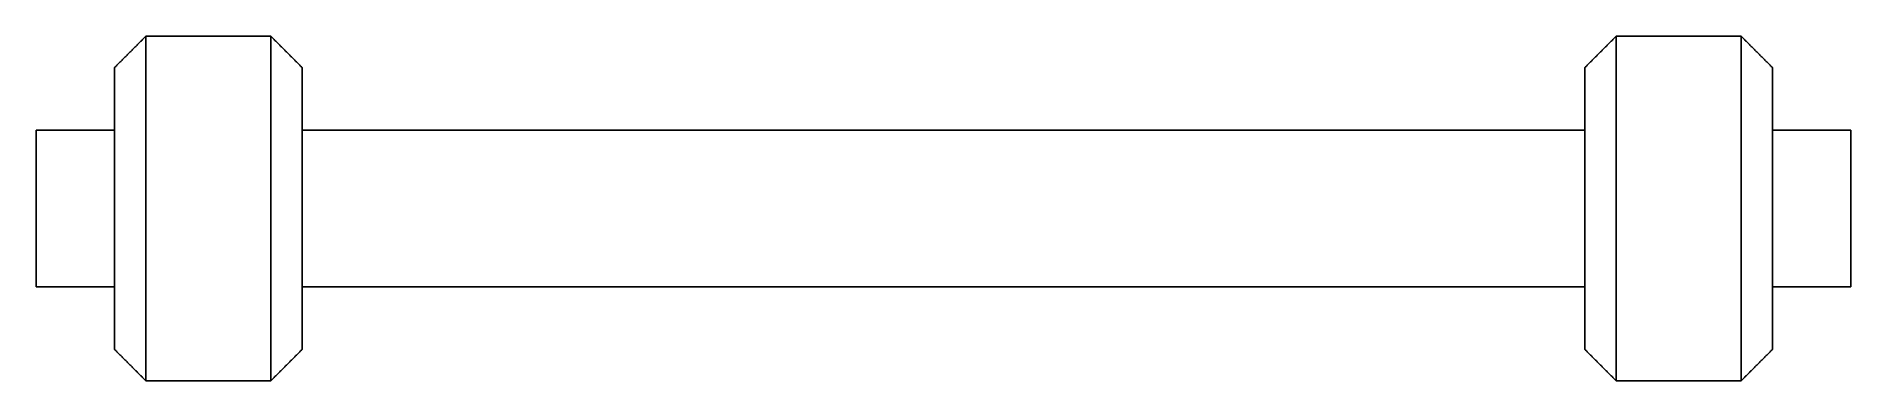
# Model space of a CAD drawing. Header units: metres. Extents: x -29 to 29, y -5.5 to 5.5.
import ezdxf

# ---------------------------------------------------------------- set-up
doc = ezdxf.new("R2010")
doc.units = ezdxf.units.M

msp = doc.modelspace()

# ---------------------------------------------------------------- linework, layer by layer
for points in [[(-26.5, 4.5), (-26.48, 4.52), (-26.46, 4.54), (-26.44, 4.56), (-26.42, 4.58), (-26.4, 4.6), (-26.38, 4.62), (-26.36, 4.64), (-26.34, 4.66), (-26.32, 4.68), (-26.3, 4.7), (-26.28, 4.72), (-26.26, 4.74), (-26.24, 4.76), (-26.22, 4.78), (-26.2, 4.8), (-26.18, 4.82), (-26.16, 4.84), (-26.14, 4.86), (-26.12, 4.88), (-26.1, 4.9), (-26.08, 4.92), (-26.06, 4.94), (-26.04, 4.96), (-26.02, 4.98), (-26, 5), (-25.98, 5.02), (-25.96, 5.04), (-25.94, 5.06), (-25.92, 5.08), (-25.9, 5.1), (-25.88, 5.12), (-25.86, 5.14), (-25.84, 5.16), (-25.82, 5.18), (-25.8, 5.2), (-25.78, 5.22), (-25.76, 5.24), (-25.74, 5.26), (-25.72, 5.28), (-25.7, 5.3), (-25.68, 5.32), (-25.66, 5.34), (-25.64, 5.36), (-25.62, 5.38), (-25.6, 5.4), (-25.58, 5.42), (-25.56, 5.44), (-25.54, 5.46), (-25.52, 5.48), (-25.5, 5.5)], [(-25.5, 0), (-25.5, 0.172), (-25.5, 0.345), (-25.5, 0.517), (-25.5, 0.689), (-25.5, 0.859), (-25.5, 1.029), (-25.5, 1.2), (-25.5, 1.366), (-25.5, 1.532), (-25.5, 1.698), (-25.5, 1.862), (-25.5, 2.022), (-25.5, 2.181), (-25.5, 2.341), (-25.5, 2.494), (-25.5, 2.645), (-25.5, 2.797), (-25.5, 2.946), (-25.5, 3.087), (-25.5, 3.228), (-25.5, 3.369), (-25.5, 3.503), (-25.5, 3.632), (-25.5, 3.76), (-25.5, 3.889), (-25.5, 4.004), (-25.5, 4.119), (-25.5, 4.234), (-25.5, 4.343), (-25.5, 4.443), (-25.5, 4.543), (-25.5, 4.643), (-25.5, 4.729), (-25.5, 4.812), (-25.5, 4.896), (-25.5, 4.974), (-25.5, 5.04), (-25.5, 5.106), (-25.5, 5.172), (-25.5, 5.226), (-25.5, 5.273), (-25.5, 5.321), (-25.5, 5.366), (-25.5, 5.395), (-25.5, 5.424), (-25.5, 5.453), (-25.5, 5.471), (-25.5, 5.481), (-25.5, 5.49), (-25.5, 5.5)], [(-21.5, 5.5), (-21.58, 5.5), (-21.66, 5.5), (-21.74, 5.5), (-21.82, 5.5), (-21.9, 5.5), (-21.98, 5.5), (-22.06, 5.5), (-22.14, 5.5), (-22.22, 5.5), (-22.3, 5.5), (-22.38, 5.5), (-22.46, 5.5), (-22.54, 5.5), (-22.62, 5.5), (-22.7, 5.5), (-22.78, 5.5), (-22.86, 5.5), (-22.94, 5.5), (-23.02, 5.5), (-23.1, 5.5), (-23.18, 5.5), (-23.26, 5.5), (-23.34, 5.5), (-23.42, 5.5), (-23.5, 5.5), (-23.58, 5.5), (-23.66, 5.5), (-23.74, 5.5), (-23.82, 5.5), (-23.9, 5.5), (-23.98, 5.5), (-24.06, 5.5), (-24.14, 5.5), (-24.22, 5.5), (-24.3, 5.5), (-24.38, 5.5), (-24.46, 5.5), (-24.54, 5.5), (-24.62, 5.5), (-24.7, 5.5), (-24.78, 5.5), (-24.86, 5.5), (-24.94, 5.5), (-25.02, 5.5), (-25.1, 5.5), (-25.18, 5.5), (-25.26, 5.5), (-25.34, 5.5), (-25.42, 5.5), (-25.5, 5.5)], [(-20.5, 4.5), (-20.52, 4.52), (-20.54, 4.54), (-20.56, 4.56), (-20.58, 4.58), (-20.6, 4.6), (-20.62, 4.62), (-20.64, 4.64), (-20.66, 4.66), (-20.68, 4.68), (-20.7, 4.7), (-20.72, 4.72), (-20.74, 4.74), (-20.76, 4.76), (-20.78, 4.78), (-20.8, 4.8), (-20.82, 4.82), (-20.84, 4.84), (-20.86, 4.86), (-20.88, 4.88), (-20.9, 4.9), (-20.92, 4.92), (-20.94, 4.94), (-20.96, 4.96), (-20.98, 4.98), (-21, 5), (-21.02, 5.02), (-21.04, 5.04), (-21.06, 5.06), (-21.08, 5.08), (-21.1, 5.1), (-21.12, 5.12), (-21.14, 5.14), (-21.16, 5.16), (-21.18, 5.18), (-21.2, 5.2), (-21.22, 5.22), (-21.24, 5.24), (-21.26, 5.26), (-21.28, 5.28), (-21.3, 5.3), (-21.32, 5.32), (-21.34, 5.34), (-21.36, 5.36), (-21.38, 5.38), (-21.4, 5.4), (-21.42, 5.42), (-21.44, 5.44), (-21.46, 5.46), (-21.48, 5.48), (-21.5, 5.5)], [(-21.5, 5.5), (-21.5, 5.49), (-21.5, 5.481), (-21.5, 5.471), (-21.5, 5.453), (-21.5, 5.424), (-21.5, 5.395), (-21.5, 5.366), (-21.5, 5.321), (-21.5, 5.273), (-21.5, 5.226), (-21.5, 5.172), (-21.5, 5.106), (-21.5, 5.04), (-21.5, 4.974), (-21.5, 4.896), (-21.5, 4.812), (-21.5, 4.729), (-21.5, 4.643), (-21.5, 4.543), (-21.5, 4.443), (-21.5, 4.343), (-21.5, 4.234), (-21.5, 4.119), (-21.5, 4.004), (-21.5, 3.889), (-21.5, 3.76), (-21.5, 3.632), (-21.5, 3.503), (-21.5, 3.369), (-21.5, 3.228), (-21.5, 3.087), (-21.5, 2.946), (-21.5, 2.797), (-21.5, 2.645), (-21.5, 2.494), (-21.5, 2.341), (-21.5, 2.181), (-21.5, 2.022), (-21.5, 1.862), (-21.5, 1.698), (-21.5, 1.532), (-21.5, 1.366), (-21.5, 1.2), (-21.5, 1.029), (-21.5, 0.859), (-21.5, 0.689), (-21.5, 0.517), (-21.5, 0.345), (-21.5, 0.172), (-21.5, 0)], [(20.5, 4.5), (20.52, 4.52), (20.54, 4.54), (20.56, 4.56), (20.58, 4.58), (20.6, 4.6), (20.62, 4.62), (20.64, 4.64), (20.66, 4.66), (20.68, 4.68), (20.7, 4.7), (20.72, 4.72), (20.74, 4.74), (20.76, 4.76), (20.78, 4.78), (20.8, 4.8), (20.82, 4.82), (20.84, 4.84), (20.86, 4.86), (20.88, 4.88), (20.9, 4.9), (20.92, 4.92), (20.94, 4.94), (20.96, 4.96), (20.98, 4.98), (21, 5), (21.02, 5.02), (21.04, 5.04), (21.06, 5.06), (21.08, 5.08), (21.1, 5.1), (21.12, 5.12), (21.14, 5.14), (21.16, 5.16), (21.18, 5.18), (21.2, 5.2), (21.22, 5.22), (21.24, 5.24), (21.26, 5.26), (21.28, 5.28), (21.3, 5.3), (21.32, 5.32), (21.34, 5.34), (21.36, 5.36), (21.38, 5.38), (21.4, 5.4), (21.42, 5.42), (21.44, 5.44), (21.46, 5.46), (21.48, 5.48), (21.5, 5.5)], [(21.5, 0), (21.5, 0.172), (21.5, 0.345), (21.5, 0.517), (21.5, 0.689), (21.5, 0.859), (21.5, 1.029), (21.5, 1.2), (21.5, 1.366), (21.5, 1.532), (21.5, 1.698), (21.5, 1.862), (21.5, 2.022), (21.5, 2.181), (21.5, 2.341), (21.5, 2.494), (21.5, 2.645), (21.5, 2.797), (21.5, 2.946), (21.5, 3.087), (21.5, 3.228), (21.5, 3.369), (21.5, 3.503), (21.5, 3.632), (21.5, 3.76), (21.5, 3.889), (21.5, 4.004), (21.5, 4.119), (21.5, 4.234), (21.5, 4.343), (21.5, 4.443), (21.5, 4.543), (21.5, 4.643), (21.5, 4.729), (21.5, 4.812), (21.5, 4.896), (21.5, 4.974), (21.5, 5.04), (21.5, 5.106), (21.5, 5.172), (21.5, 5.226), (21.5, 5.273), (21.5, 5.321), (21.5, 5.366), (21.5, 5.395), (21.5, 5.424), (21.5, 5.453), (21.5, 5.471), (21.5, 5.481), (21.5, 5.49), (21.5, 5.5)], [(25.5, 5.5), (25.42, 5.5), (25.34, 5.5), (25.26, 5.5), (25.18, 5.5), (25.1, 5.5), (25.02, 5.5), (24.94, 5.5), (24.86, 5.5), (24.78, 5.5), (24.7, 5.5), (24.62, 5.5), (24.54, 5.5), (24.46, 5.5), (24.38, 5.5), (24.3, 5.5), (24.22, 5.5), (24.14, 5.5), (24.06, 5.5), (23.98, 5.5), (23.9, 5.5), (23.82, 5.5), (23.74, 5.5), (23.66, 5.5), (23.58, 5.5), (23.5, 5.5), (23.42, 5.5), (23.34, 5.5), (23.26, 5.5), (23.18, 5.5), (23.1, 5.5), (23.02, 5.5), (22.94, 5.5), (22.86, 5.5), (22.78, 5.5), (22.7, 5.5), (22.62, 5.5), (22.54, 5.5), (22.46, 5.5), (22.38, 5.5), (22.3, 5.5), (22.22, 5.5), (22.14, 5.5), (22.06, 5.5), (21.98, 5.5), (21.9, 5.5), (21.82, 5.5), (21.74, 5.5), (21.66, 5.5), (21.58, 5.5), (21.5, 5.5)], [(26.5, 4.5), (26.48, 4.52), (26.46, 4.54), (26.44, 4.56), (26.42, 4.58), (26.4, 4.6), (26.38, 4.62), (26.36, 4.64), (26.34, 4.66), (26.32, 4.68), (26.3, 4.7), (26.28, 4.72), (26.26, 4.74), (26.24, 4.76), (26.22, 4.78), (26.2, 4.8), (26.18, 4.82), (26.16, 4.84), (26.14, 4.86), (26.12, 4.88), (26.1, 4.9), (26.08, 4.92), (26.06, 4.94), (26.04, 4.96), (26.02, 4.98), (26, 5), (25.98, 5.02), (25.96, 5.04), (25.94, 5.06), (25.92, 5.08), (25.9, 5.1), (25.88, 5.12), (25.86, 5.14), (25.84, 5.16), (25.82, 5.18), (25.8, 5.2), (25.78, 5.22), (25.76, 5.24), (25.74, 5.26), (25.72, 5.28), (25.7, 5.3), (25.68, 5.32), (25.66, 5.34), (25.64, 5.36), (25.62, 5.38), (25.6, 5.4), (25.58, 5.42), (25.56, 5.44), (25.54, 5.46), (25.52, 5.48), (25.5, 5.5)], [(25.5, 5.5), (25.5, 5.49), (25.5, 5.481), (25.5, 5.471), (25.5, 5.453), (25.5, 5.424), (25.5, 5.395), (25.5, 5.366), (25.5, 5.321), (25.5, 5.273), (25.5, 5.226), (25.5, 5.172), (25.5, 5.106), (25.5, 5.04), (25.5, 4.974), (25.5, 4.896), (25.5, 4.812), (25.5, 4.729), (25.5, 4.643), (25.5, 4.543), (25.5, 4.443), (25.5, 4.343), (25.5, 4.234), (25.5, 4.119), (25.5, 4.004), (25.5, 3.889), (25.5, 3.76), (25.5, 3.632), (25.5, 3.503), (25.5, 3.369), (25.5, 3.228), (25.5, 3.087), (25.5, 2.946), (25.5, 2.797), (25.5, 2.645), (25.5, 2.494), (25.5, 2.341), (25.5, 2.181), (25.5, 2.022), (25.5, 1.862), (25.5, 1.698), (25.5, 1.532), (25.5, 1.366), (25.5, 1.2), (25.5, 1.029), (25.5, 0.859), (25.5, 0.689), (25.5, 0.517), (25.5, 0.345), (25.5, 0.172), (25.5, 0)], [(-26.5, 0), (-26.5, 0.141), (-26.5, 0.282), (-26.5, 0.423), (-26.5, 0.564), (-26.5, 0.703), (-26.5, 0.842), (-26.5, 0.981), (-26.5, 1.118), (-26.5, 1.253), (-26.5, 1.389), (-26.5, 1.524), (-26.5, 1.654), (-26.5, 1.785), (-26.5, 1.915), (-26.5, 2.041), (-26.5, 2.164), (-26.5, 2.288), (-26.5, 2.411), (-26.5, 2.526), (-26.5, 2.641), (-26.5, 2.756), (-26.5, 2.866), (-26.5, 2.971), (-26.5, 3.077), (-26.5, 3.182), (-26.5, 3.276), (-26.5, 3.37), (-26.5, 3.464), (-26.5, 3.553), (-26.5, 3.635), (-26.5, 3.717), (-26.5, 3.799), (-26.5, 3.869), (-26.5, 3.937), (-26.5, 4.006), (-26.5, 4.07), (-26.5, 4.124), (-26.5, 4.178), (-26.5, 4.232), (-26.5, 4.275), (-26.5, 4.315), (-26.5, 4.354), (-26.5, 4.391), (-26.5, 4.414), (-26.5, 4.438), (-26.5, 4.462), (-26.5, 4.476), (-26.5, 4.484), (-26.5, 4.492), (-26.5, 4.5)], [(-20.5, 4.5), (-20.5, 4.492), (-20.5, 4.484), (-20.5, 4.476), (-20.5, 4.462), (-20.5, 4.438), (-20.5, 4.414), (-20.5, 4.391), (-20.5, 4.354), (-20.5, 4.315), (-20.5, 4.275), (-20.5, 4.232), (-20.5, 4.178), (-20.5, 4.124), (-20.5, 4.07), (-20.5, 4.006), (-20.5, 3.937), (-20.5, 3.869), (-20.5, 3.799), (-20.5, 3.717), (-20.5, 3.635), (-20.5, 3.553), (-20.5, 3.464), (-20.5, 3.37), (-20.5, 3.276), (-20.5, 3.182), (-20.5, 3.077), (-20.5, 2.971), (-20.5, 2.866), (-20.5, 2.756), (-20.5, 2.641), (-20.5, 2.526), (-20.5, 2.411), (-20.5, 2.288), (-20.5, 2.164), (-20.5, 2.041), (-20.5, 1.915), (-20.5, 1.785), (-20.5, 1.654), (-20.5, 1.524), (-20.5, 1.389), (-20.5, 1.253), (-20.5, 1.118), (-20.5, 0.981), (-20.5, 0.842), (-20.5, 0.703), (-20.5, 0.564), (-20.5, 0.423), (-20.5, 0.282), (-20.5, 0.141), (-20.5, 0)], [(20.5, 0), (20.5, 0.141), (20.5, 0.282), (20.5, 0.423), (20.5, 0.564), (20.5, 0.703), (20.5, 0.842), (20.5, 0.981), (20.5, 1.118), (20.5, 1.253), (20.5, 1.389), (20.5, 1.524), (20.5, 1.654), (20.5, 1.785), (20.5, 1.915), (20.5, 2.041), (20.5, 2.164), (20.5, 2.288), (20.5, 2.411), (20.5, 2.526), (20.5, 2.641), (20.5, 2.756), (20.5, 2.866), (20.5, 2.971), (20.5, 3.077), (20.5, 3.182), (20.5, 3.276), (20.5, 3.37), (20.5, 3.464), (20.5, 3.553), (20.5, 3.635), (20.5, 3.717), (20.5, 3.799), (20.5, 3.869), (20.5, 3.937), (20.5, 4.006), (20.5, 4.07), (20.5, 4.124), (20.5, 4.178), (20.5, 4.232), (20.5, 4.275), (20.5, 4.315), (20.5, 4.354), (20.5, 4.391), (20.5, 4.414), (20.5, 4.438), (20.5, 4.462), (20.5, 4.476), (20.5, 4.484), (20.5, 4.492), (20.5, 4.5)], [(26.5, 4.5), (26.5, 4.492), (26.5, 4.484), (26.5, 4.476), (26.5, 4.462), (26.5, 4.438), (26.5, 4.414), (26.5, 4.391), (26.5, 4.354), (26.5, 4.315), (26.5, 4.275), (26.5, 4.232), (26.5, 4.178), (26.5, 4.124), (26.5, 4.07), (26.5, 4.006), (26.5, 3.937), (26.5, 3.869), (26.5, 3.799), (26.5, 3.717), (26.5, 3.635), (26.5, 3.553), (26.5, 3.464), (26.5, 3.37), (26.5, 3.276), (26.5, 3.182), (26.5, 3.077), (26.5, 2.971), (26.5, 2.866), (26.5, 2.756), (26.5, 2.641), (26.5, 2.526), (26.5, 2.411), (26.5, 2.288), (26.5, 2.164), (26.5, 2.041), (26.5, 1.915), (26.5, 1.785), (26.5, 1.654), (26.5, 1.524), (26.5, 1.389), (26.5, 1.253), (26.5, 1.118), (26.5, 0.981), (26.5, 0.842), (26.5, 0.703), (26.5, 0.564), (26.5, 0.423), (26.5, 0.282), (26.5, 0.141), (26.5, 0)], [(-29, 2.5), (-29, 2.482), (-29, 2.465), (-29, 2.447), (-29, 2.415), (-29, 2.363), (-29, 2.312), (-29, 2.26), (-29, 2.181), (-29, 2.098), (-29, 2.014), (-29, 1.923), (-29, 1.812), (-29, 1.701), (-29, 1.59), (-29, 1.464), (-29, 1.331), (-29, 1.198), (-29, 1.064), (-29, 0.916), (-29, 0.768), (-29, 0.62), (-29, 0.467), (-29, 0.312), (-29, 0.156), (-29, 0), (-29, -0.156), (-29, -0.312), (-29, -0.467), (-29, -0.62), (-29, -0.768), (-29, -0.916), (-29, -1.064), (-29, -1.198), (-29, -1.331), (-29, -1.464), (-29, -1.59), (-29, -1.701), (-29, -1.812), (-29, -1.923), (-29, -2.014), (-29, -2.098), (-29, -2.181), (-29, -2.26), (-29, -2.312), (-29, -2.363), (-29, -2.415), (-29, -2.447), (-29, -2.465), (-29, -2.482), (-29, -2.5)], [(-26.5, 2.5), (-26.55, 2.5), (-26.6, 2.5), (-26.65, 2.5), (-26.7, 2.5), (-26.75, 2.5), (-26.8, 2.5), (-26.85, 2.5), (-26.9, 2.5), (-26.95, 2.5), (-27, 2.5), (-27.05, 2.5), (-27.1, 2.5), (-27.15, 2.5), (-27.2, 2.5), (-27.25, 2.5), (-27.3, 2.5), (-27.35, 2.5), (-27.4, 2.5), (-27.45, 2.5), (-27.5, 2.5), (-27.55, 2.5), (-27.6, 2.5), (-27.65, 2.5), (-27.7, 2.5), (-27.75, 2.5), (-27.8, 2.5), (-27.85, 2.5), (-27.9, 2.5), (-27.95, 2.5), (-28, 2.5), (-28.05, 2.5), (-28.1, 2.5), (-28.15, 2.5), (-28.2, 2.5), (-28.25, 2.5), (-28.3, 2.5), (-28.35, 2.5), (-28.4, 2.5), (-28.45, 2.5), (-28.5, 2.5), (-28.55, 2.5), (-28.6, 2.5), (-28.65, 2.5), (-28.7, 2.5), (-28.75, 2.5), (-28.8, 2.5), (-28.85, 2.5), (-28.9, 2.5), (-28.95, 2.5), (-29, 2.5)], [(20.5, 2.5), (19.68, 2.5), (18.86, 2.5), (18.04, 2.5), (17.22, 2.5), (16.4, 2.5), (15.58, 2.5), (14.76, 2.5), (13.94, 2.5), (13.12, 2.5), (12.3, 2.5), (11.48, 2.5), (10.66, 2.5), (9.84, 2.5), (9.02, 2.5), (8.2, 2.5), (7.38, 2.5), (6.56, 2.5), (5.74, 2.5), (4.92, 2.5), (4.1, 2.5), (3.28, 2.5), (2.46, 2.5), (1.64, 2.5), (0.82, 2.5), (0, 2.5), (-0.82, 2.5), (-1.64, 2.5), (-2.46, 2.5), (-3.28, 2.5), (-4.1, 2.5), (-4.92, 2.5), (-5.74, 2.5), (-6.56, 2.5), (-7.38, 2.5), (-8.2, 2.5), (-9.02, 2.5), (-9.84, 2.5), (-10.66, 2.5), (-11.48, 2.5), (-12.3, 2.5), (-13.12, 2.5), (-13.94, 2.5), (-14.76, 2.5), (-15.58, 2.5), (-16.4, 2.5), (-17.22, 2.5), (-18.04, 2.5), (-18.86, 2.5), (-19.68, 2.5), (-20.5, 2.5)], [(29, 2.5), (28.95, 2.5), (28.9, 2.5), (28.85, 2.5), (28.8, 2.5), (28.75, 2.5), (28.7, 2.5), (28.65, 2.5), (28.6, 2.5), (28.55, 2.5), (28.5, 2.5), (28.45, 2.5), (28.4, 2.5), (28.35, 2.5), (28.3, 2.5), (28.25, 2.5), (28.2, 2.5), (28.15, 2.5), (28.1, 2.5), (28.05, 2.5), (28, 2.5), (27.95, 2.5), (27.9, 2.5), (27.85, 2.5), (27.8, 2.5), (27.75, 2.5), (27.7, 2.5), (27.65, 2.5), (27.6, 2.5), (27.55, 2.5), (27.5, 2.5), (27.45, 2.5), (27.4, 2.5), (27.35, 2.5), (27.3, 2.5), (27.25, 2.5), (27.2, 2.5), (27.15, 2.5), (27.1, 2.5), (27.05, 2.5), (27, 2.5), (26.95, 2.5), (26.9, 2.5), (26.85, 2.5), (26.8, 2.5), (26.75, 2.5), (26.7, 2.5), (26.65, 2.5), (26.6, 2.5), (26.55, 2.5), (26.5, 2.5)], [(29, 2.5), (29, 2.482), (29, 2.465), (29, 2.447), (29, 2.415), (29, 2.363), (29, 2.312), (29, 2.26), (29, 2.181), (29, 2.098), (29, 2.014), (29, 1.923), (29, 1.812), (29, 1.701), (29, 1.59), (29, 1.464), (29, 1.331), (29, 1.198), (29, 1.064), (29, 0.916), (29, 0.768), (29, 0.62), (29, 0.467), (29, 0.312), (29, 0.156), (29, 0), (29, -0.156), (29, -0.312), (29, -0.467), (29, -0.62), (29, -0.768), (29, -0.916), (29, -1.064), (29, -1.198), (29, -1.331), (29, -1.464), (29, -1.59), (29, -1.701), (29, -1.812), (29, -1.923), (29, -2.014), (29, -2.098), (29, -2.181), (29, -2.26), (29, -2.312), (29, -2.363), (29, -2.415), (29, -2.447), (29, -2.465), (29, -2.482), (29, -2.5)], [(-21.5, 0), (-21.5, -0.172), (-21.5, -0.345), (-21.5, -0.517), (-21.5, -0.689), (-21.5, -0.859), (-21.5, -1.029), (-21.5, -1.2), (-21.5, -1.366), (-21.5, -1.532), (-21.5, -1.698), (-21.5, -1.862), (-21.5, -2.022), (-21.5, -2.181), (-21.5, -2.341), (-21.5, -2.494), (-21.5, -2.645), (-21.5, -2.797), (-21.5, -2.946), (-21.5, -3.087), (-21.5, -3.228), (-21.5, -3.369), (-21.5, -3.503), (-21.5, -3.632), (-21.5, -3.76), (-21.5, -3.889), (-21.5, -4.004), (-21.5, -4.119), (-21.5, -4.234), (-21.5, -4.343), (-21.5, -4.443), (-21.5, -4.543), (-21.5, -4.643), (-21.5, -4.729), (-21.5, -4.812), (-21.5, -4.896), (-21.5, -4.974), (-21.5, -5.04), (-21.5, -5.106), (-21.5, -5.172), (-21.5, -5.226), (-21.5, -5.273), (-21.5, -5.321), (-21.5, -5.366), (-21.5, -5.395), (-21.5, -5.424), (-21.5, -5.453), (-21.5, -5.471), (-21.5, -5.481), (-21.5, -5.49), (-21.5, -5.5)], [(-20.5, 0), (-20.5, -0.141), (-20.5, -0.282), (-20.5, -0.423), (-20.5, -0.564), (-20.5, -0.703), (-20.5, -0.842), (-20.5, -0.981), (-20.5, -1.118), (-20.5, -1.253), (-20.5, -1.389), (-20.5, -1.524), (-20.5, -1.654), (-20.5, -1.785), (-20.5, -1.915), (-20.5, -2.041), (-20.5, -2.164), (-20.5, -2.288), (-20.5, -2.411), (-20.5, -2.526), (-20.5, -2.641), (-20.5, -2.756), (-20.5, -2.866), (-20.5, -2.971), (-20.5, -3.077), (-20.5, -3.182), (-20.5, -3.276), (-20.5, -3.37), (-20.5, -3.464), (-20.5, -3.553), (-20.5, -3.635), (-20.5, -3.717), (-20.5, -3.799), (-20.5, -3.869), (-20.5, -3.937), (-20.5, -4.006), (-20.5, -4.07), (-20.5, -4.124), (-20.5, -4.178), (-20.5, -4.232), (-20.5, -4.275), (-20.5, -4.315), (-20.5, -4.354), (-20.5, -4.391), (-20.5, -4.414), (-20.5, -4.438), (-20.5, -4.462), (-20.5, -4.476), (-20.5, -4.484), (-20.5, -4.492), (-20.5, -4.5)], [(25.5, 0), (25.5, -0.172), (25.5, -0.345), (25.5, -0.517), (25.5, -0.689), (25.5, -0.859), (25.5, -1.029), (25.5, -1.2), (25.5, -1.366), (25.5, -1.532), (25.5, -1.698), (25.5, -1.862), (25.5, -2.022), (25.5, -2.181), (25.5, -2.341), (25.5, -2.494), (25.5, -2.645), (25.5, -2.797), (25.5, -2.946), (25.5, -3.087), (25.5, -3.228), (25.5, -3.369), (25.5, -3.503), (25.5, -3.632), (25.5, -3.76), (25.5, -3.889), (25.5, -4.004), (25.5, -4.119), (25.5, -4.234), (25.5, -4.343), (25.5, -4.443), (25.5, -4.543), (25.5, -4.643), (25.5, -4.729), (25.5, -4.812), (25.5, -4.896), (25.5, -4.974), (25.5, -5.04), (25.5, -5.106), (25.5, -5.172), (25.5, -5.226), (25.5, -5.273), (25.5, -5.321), (25.5, -5.366), (25.5, -5.395), (25.5, -5.424), (25.5, -5.453), (25.5, -5.471), (25.5, -5.481), (25.5, -5.49), (25.5, -5.5)], [(26.5, 0), (26.5, -0.141), (26.5, -0.282), (26.5, -0.423), (26.5, -0.564), (26.5, -0.703), (26.5, -0.842), (26.5, -0.981), (26.5, -1.118), (26.5, -1.253), (26.5, -1.389), (26.5, -1.524), (26.5, -1.654), (26.5, -1.785), (26.5, -1.915), (26.5, -2.041), (26.5, -2.164), (26.5, -2.288), (26.5, -2.411), (26.5, -2.526), (26.5, -2.641), (26.5, -2.756), (26.5, -2.866), (26.5, -2.971), (26.5, -3.077), (26.5, -3.182), (26.5, -3.276), (26.5, -3.37), (26.5, -3.464), (26.5, -3.553), (26.5, -3.635), (26.5, -3.717), (26.5, -3.799), (26.5, -3.869), (26.5, -3.937), (26.5, -4.006), (26.5, -4.07), (26.5, -4.124), (26.5, -4.178), (26.5, -4.232), (26.5, -4.275), (26.5, -4.315), (26.5, -4.354), (26.5, -4.391), (26.5, -4.414), (26.5, -4.438), (26.5, -4.462), (26.5, -4.476), (26.5, -4.484), (26.5, -4.492), (26.5, -4.5)], [(-26.5, -4.5), (-26.5, -4.492), (-26.5, -4.484), (-26.5, -4.476), (-26.5, -4.462), (-26.5, -4.438), (-26.5, -4.414), (-26.5, -4.391), (-26.5, -4.354), (-26.5, -4.315), (-26.5, -4.275), (-26.5, -4.232), (-26.5, -4.178), (-26.5, -4.124), (-26.5, -4.07), (-26.5, -4.006), (-26.5, -3.937), (-26.5, -3.869), (-26.5, -3.799), (-26.5, -3.717), (-26.5, -3.635), (-26.5, -3.553), (-26.5, -3.464), (-26.5, -3.37), (-26.5, -3.276), (-26.5, -3.182), (-26.5, -3.077), (-26.5, -2.971), (-26.5, -2.866), (-26.5, -2.756), (-26.5, -2.641), (-26.5, -2.526), (-26.5, -2.411), (-26.5, -2.288), (-26.5, -2.164), (-26.5, -2.041), (-26.5, -1.915), (-26.5, -1.785), (-26.5, -1.654), (-26.5, -1.524), (-26.5, -1.389), (-26.5, -1.253), (-26.5, -1.118), (-26.5, -0.981), (-26.5, -0.842), (-26.5, -0.703), (-26.5, -0.564), (-26.5, -0.423), (-26.5, -0.282), (-26.5, -0.141), (-26.5, 0)], [(-25.5, -5.5), (-25.5, -5.49), (-25.5, -5.481), (-25.5, -5.471), (-25.5, -5.453), (-25.5, -5.424), (-25.5, -5.395), (-25.5, -5.366), (-25.5, -5.321), (-25.5, -5.273), (-25.5, -5.226), (-25.5, -5.172), (-25.5, -5.106), (-25.5, -5.04), (-25.5, -4.974), (-25.5, -4.896), (-25.5, -4.812), (-25.5, -4.729), (-25.5, -4.643), (-25.5, -4.543), (-25.5, -4.443), (-25.5, -4.343), (-25.5, -4.234), (-25.5, -4.119), (-25.5, -4.004), (-25.5, -3.889), (-25.5, -3.76), (-25.5, -3.632), (-25.5, -3.503), (-25.5, -3.369), (-25.5, -3.228), (-25.5, -3.087), (-25.5, -2.946), (-25.5, -2.797), (-25.5, -2.645), (-25.5, -2.494), (-25.5, -2.341), (-25.5, -2.181), (-25.5, -2.022), (-25.5, -1.862), (-25.5, -1.698), (-25.5, -1.532), (-25.5, -1.366), (-25.5, -1.2), (-25.5, -1.029), (-25.5, -0.859), (-25.5, -0.689), (-25.5, -0.517), (-25.5, -0.345), (-25.5, -0.172), (-25.5, 0)], [(20.5, -4.5), (20.5, -4.492), (20.5, -4.484), (20.5, -4.476), (20.5, -4.462), (20.5, -4.438), (20.5, -4.414), (20.5, -4.391), (20.5, -4.354), (20.5, -4.315), (20.5, -4.275), (20.5, -4.232), (20.5, -4.178), (20.5, -4.124), (20.5, -4.07), (20.5, -4.006), (20.5, -3.937), (20.5, -3.869), (20.5, -3.799), (20.5, -3.717), (20.5, -3.635), (20.5, -3.553), (20.5, -3.464), (20.5, -3.37), (20.5, -3.276), (20.5, -3.182), (20.5, -3.077), (20.5, -2.971), (20.5, -2.866), (20.5, -2.756), (20.5, -2.641), (20.5, -2.526), (20.5, -2.411), (20.5, -2.288), (20.5, -2.164), (20.5, -2.041), (20.5, -1.915), (20.5, -1.785), (20.5, -1.654), (20.5, -1.524), (20.5, -1.389), (20.5, -1.253), (20.5, -1.118), (20.5, -0.981), (20.5, -0.842), (20.5, -0.703), (20.5, -0.564), (20.5, -0.423), (20.5, -0.282), (20.5, -0.141), (20.5, 0)], [(21.5, -5.5), (21.5, -5.49), (21.5, -5.481), (21.5, -5.471), (21.5, -5.453), (21.5, -5.424), (21.5, -5.395), (21.5, -5.366), (21.5, -5.321), (21.5, -5.273), (21.5, -5.226), (21.5, -5.172), (21.5, -5.106), (21.5, -5.04), (21.5, -4.974), (21.5, -4.896), (21.5, -4.812), (21.5, -4.729), (21.5, -4.643), (21.5, -4.543), (21.5, -4.443), (21.5, -4.343), (21.5, -4.234), (21.5, -4.119), (21.5, -4.004), (21.5, -3.889), (21.5, -3.76), (21.5, -3.632), (21.5, -3.503), (21.5, -3.369), (21.5, -3.228), (21.5, -3.087), (21.5, -2.946), (21.5, -2.797), (21.5, -2.645), (21.5, -2.494), (21.5, -2.341), (21.5, -2.181), (21.5, -2.022), (21.5, -1.862), (21.5, -1.698), (21.5, -1.532), (21.5, -1.366), (21.5, -1.2), (21.5, -1.029), (21.5, -0.859), (21.5, -0.689), (21.5, -0.517), (21.5, -0.345), (21.5, -0.172), (21.5, 0)], [(-29, -2.5), (-28.95, -2.5), (-28.9, -2.5), (-28.85, -2.5), (-28.8, -2.5), (-28.75, -2.5), (-28.7, -2.5), (-28.65, -2.5), (-28.6, -2.5), (-28.55, -2.5), (-28.5, -2.5), (-28.45, -2.5), (-28.4, -2.5), (-28.35, -2.5), (-28.3, -2.5), (-28.25, -2.5), (-28.2, -2.5), (-28.15, -2.5), (-28.1, -2.5), (-28.05, -2.5), (-28, -2.5), (-27.95, -2.5), (-27.9, -2.5), (-27.85, -2.5), (-27.8, -2.5), (-27.75, -2.5), (-27.7, -2.5), (-27.65, -2.5), (-27.6, -2.5), (-27.55, -2.5), (-27.5, -2.5), (-27.45, -2.5), (-27.4, -2.5), (-27.35, -2.5), (-27.3, -2.5), (-27.25, -2.5), (-27.2, -2.5), (-27.15, -2.5), (-27.1, -2.5), (-27.05, -2.5), (-27, -2.5), (-26.95, -2.5), (-26.9, -2.5), (-26.85, -2.5), (-26.8, -2.5), (-26.75, -2.5), (-26.7, -2.5), (-26.65, -2.5), (-26.6, -2.5), (-26.55, -2.5), (-26.5, -2.5)], [(-20.5, -2.5), (-19.68, -2.5), (-18.86, -2.5), (-18.04, -2.5), (-17.22, -2.5), (-16.4, -2.5), (-15.58, -2.5), (-14.76, -2.5), (-13.94, -2.5), (-13.12, -2.5), (-12.3, -2.5), (-11.48, -2.5), (-10.66, -2.5), (-9.84, -2.5), (-9.02, -2.5), (-8.2, -2.5), (-7.38, -2.5), (-6.56, -2.5), (-5.74, -2.5), (-4.92, -2.5), (-4.1, -2.5), (-3.28, -2.5), (-2.46, -2.5), (-1.64, -2.5), (-0.82, -2.5), (0, -2.5), (0.82, -2.5), (1.64, -2.5), (2.46, -2.5), (3.28, -2.5), (4.1, -2.5), (4.92, -2.5), (5.74, -2.5), (6.56, -2.5), (7.38, -2.5), (8.2, -2.5), (9.02, -2.5), (9.84, -2.5), (10.66, -2.5), (11.48, -2.5), (12.3, -2.5), (13.12, -2.5), (13.94, -2.5), (14.76, -2.5), (15.58, -2.5), (16.4, -2.5), (17.22, -2.5), (18.04, -2.5), (18.86, -2.5), (19.68, -2.5), (20.5, -2.5)], [(26.5, -2.5), (26.55, -2.5), (26.6, -2.5), (26.65, -2.5), (26.7, -2.5), (26.75, -2.5), (26.8, -2.5), (26.85, -2.5), (26.9, -2.5), (26.95, -2.5), (27, -2.5), (27.05, -2.5), (27.1, -2.5), (27.15, -2.5), (27.2, -2.5), (27.25, -2.5), (27.3, -2.5), (27.35, -2.5), (27.4, -2.5), (27.45, -2.5), (27.5, -2.5), (27.55, -2.5), (27.6, -2.5), (27.65, -2.5), (27.7, -2.5), (27.75, -2.5), (27.8, -2.5), (27.85, -2.5), (27.9, -2.5), (27.95, -2.5), (28, -2.5), (28.05, -2.5), (28.1, -2.5), (28.15, -2.5), (28.2, -2.5), (28.25, -2.5), (28.3, -2.5), (28.35, -2.5), (28.4, -2.5), (28.45, -2.5), (28.5, -2.5), (28.55, -2.5), (28.6, -2.5), (28.65, -2.5), (28.7, -2.5), (28.75, -2.5), (28.8, -2.5), (28.85, -2.5), (28.9, -2.5), (28.95, -2.5), (29, -2.5)], [(-26.5, -4.5), (-26.48, -4.52), (-26.46, -4.54), (-26.44, -4.56), (-26.42, -4.58), (-26.4, -4.6), (-26.38, -4.62), (-26.36, -4.64), (-26.34, -4.66), (-26.32, -4.68), (-26.3, -4.7), (-26.28, -4.72), (-26.26, -4.74), (-26.24, -4.76), (-26.22, -4.78), (-26.2, -4.8), (-26.18, -4.82), (-26.16, -4.84), (-26.14, -4.86), (-26.12, -4.88), (-26.1, -4.9), (-26.08, -4.92), (-26.06, -4.94), (-26.04, -4.96), (-26.02, -4.98), (-26, -5), (-25.98, -5.02), (-25.96, -5.04), (-25.94, -5.06), (-25.92, -5.08), (-25.9, -5.1), (-25.88, -5.12), (-25.86, -5.14), (-25.84, -5.16), (-25.82, -5.18), (-25.8, -5.2), (-25.78, -5.22), (-25.76, -5.24), (-25.74, -5.26), (-25.72, -5.28), (-25.7, -5.3), (-25.68, -5.32), (-25.66, -5.34), (-25.64, -5.36), (-25.62, -5.38), (-25.6, -5.4), (-25.58, -5.42), (-25.56, -5.44), (-25.54, -5.46), (-25.52, -5.48), (-25.5, -5.5)], [(-20.5, -4.5), (-20.52, -4.52), (-20.54, -4.54), (-20.56, -4.56), (-20.58, -4.58), (-20.6, -4.6), (-20.62, -4.62), (-20.64, -4.64), (-20.66, -4.66), (-20.68, -4.68), (-20.7, -4.7), (-20.72, -4.72), (-20.74, -4.74), (-20.76, -4.76), (-20.78, -4.78), (-20.8, -4.8), (-20.82, -4.82), (-20.84, -4.84), (-20.86, -4.86), (-20.88, -4.88), (-20.9, -4.9), (-20.92, -4.92), (-20.94, -4.94), (-20.96, -4.96), (-20.98, -4.98), (-21, -5), (-21.02, -5.02), (-21.04, -5.04), (-21.06, -5.06), (-21.08, -5.08), (-21.1, -5.1), (-21.12, -5.12), (-21.14, -5.14), (-21.16, -5.16), (-21.18, -5.18), (-21.2, -5.2), (-21.22, -5.22), (-21.24, -5.24), (-21.26, -5.26), (-21.28, -5.28), (-21.3, -5.3), (-21.32, -5.32), (-21.34, -5.34), (-21.36, -5.36), (-21.38, -5.38), (-21.4, -5.4), (-21.42, -5.42), (-21.44, -5.44), (-21.46, -5.46), (-21.48, -5.48), (-21.5, -5.5)], [(20.5, -4.5), (20.52, -4.52), (20.54, -4.54), (20.56, -4.56), (20.58, -4.58), (20.6, -4.6), (20.62, -4.62), (20.64, -4.64), (20.66, -4.66), (20.68, -4.68), (20.7, -4.7), (20.72, -4.72), (20.74, -4.74), (20.76, -4.76), (20.78, -4.78), (20.8, -4.8), (20.82, -4.82), (20.84, -4.84), (20.86, -4.86), (20.88, -4.88), (20.9, -4.9), (20.92, -4.92), (20.94, -4.94), (20.96, -4.96), (20.98, -4.98), (21, -5), (21.02, -5.02), (21.04, -5.04), (21.06, -5.06), (21.08, -5.08), (21.1, -5.1), (21.12, -5.12), (21.14, -5.14), (21.16, -5.16), (21.18, -5.18), (21.2, -5.2), (21.22, -5.22), (21.24, -5.24), (21.26, -5.26), (21.28, -5.28), (21.3, -5.3), (21.32, -5.32), (21.34, -5.34), (21.36, -5.36), (21.38, -5.38), (21.4, -5.4), (21.42, -5.42), (21.44, -5.44), (21.46, -5.46), (21.48, -5.48), (21.5, -5.5)], [(26.5, -4.5), (26.48, -4.52), (26.46, -4.54), (26.44, -4.56), (26.42, -4.58), (26.4, -4.6), (26.38, -4.62), (26.36, -4.64), (26.34, -4.66), (26.32, -4.68), (26.3, -4.7), (26.28, -4.72), (26.26, -4.74), (26.24, -4.76), (26.22, -4.78), (26.2, -4.8), (26.18, -4.82), (26.16, -4.84), (26.14, -4.86), (26.12, -4.88), (26.1, -4.9), (26.08, -4.92), (26.06, -4.94), (26.04, -4.96), (26.02, -4.98), (26, -5), (25.98, -5.02), (25.96, -5.04), (25.94, -5.06), (25.92, -5.08), (25.9, -5.1), (25.88, -5.12), (25.86, -5.14), (25.84, -5.16), (25.82, -5.18), (25.8, -5.2), (25.78, -5.22), (25.76, -5.24), (25.74, -5.26), (25.72, -5.28), (25.7, -5.3), (25.68, -5.32), (25.66, -5.34), (25.64, -5.36), (25.62, -5.38), (25.6, -5.4), (25.58, -5.42), (25.56, -5.44), (25.54, -5.46), (25.52, -5.48), (25.5, -5.5)], [(-25.5, -5.5), (-25.42, -5.5), (-25.34, -5.5), (-25.26, -5.5), (-25.18, -5.5), (-25.1, -5.5), (-25.02, -5.5), (-24.94, -5.5), (-24.86, -5.5), (-24.78, -5.5), (-24.7, -5.5), (-24.62, -5.5), (-24.54, -5.5), (-24.46, -5.5), (-24.38, -5.5), (-24.3, -5.5), (-24.22, -5.5), (-24.14, -5.5), (-24.06, -5.5), (-23.98, -5.5), (-23.9, -5.5), (-23.82, -5.5), (-23.74, -5.5), (-23.66, -5.5), (-23.58, -5.5), (-23.5, -5.5), (-23.42, -5.5), (-23.34, -5.5), (-23.26, -5.5), (-23.18, -5.5), (-23.1, -5.5), (-23.02, -5.5), (-22.94, -5.5), (-22.86, -5.5), (-22.78, -5.5), (-22.7, -5.5), (-22.62, -5.5), (-22.54, -5.5), (-22.46, -5.5), (-22.38, -5.5), (-22.3, -5.5), (-22.22, -5.5), (-22.14, -5.5), (-22.06, -5.5), (-21.98, -5.5), (-21.9, -5.5), (-21.82, -5.5), (-21.74, -5.5), (-21.66, -5.5), (-21.58, -5.5), (-21.5, -5.5)], [(21.5, -5.5), (21.58, -5.5), (21.66, -5.5), (21.74, -5.5), (21.82, -5.5), (21.9, -5.5), (21.98, -5.5), (22.06, -5.5), (22.14, -5.5), (22.22, -5.5), (22.3, -5.5), (22.38, -5.5), (22.46, -5.5), (22.54, -5.5), (22.62, -5.5), (22.7, -5.5), (22.78, -5.5), (22.86, -5.5), (22.94, -5.5), (23.02, -5.5), (23.1, -5.5), (23.18, -5.5), (23.26, -5.5), (23.34, -5.5), (23.42, -5.5), (23.5, -5.5), (23.58, -5.5), (23.66, -5.5), (23.74, -5.5), (23.82, -5.5), (23.9, -5.5), (23.98, -5.5), (24.06, -5.5), (24.14, -5.5), (24.22, -5.5), (24.3, -5.5), (24.38, -5.5), (24.46, -5.5), (24.54, -5.5), (24.62, -5.5), (24.7, -5.5), (24.78, -5.5), (24.86, -5.5), (24.94, -5.5), (25.02, -5.5), (25.1, -5.5), (25.18, -5.5), (25.26, -5.5), (25.34, -5.5), (25.42, -5.5), (25.5, -5.5)]]:
    msp.add_lwpolyline(points)

doc.saveas('drawing.dxf')
